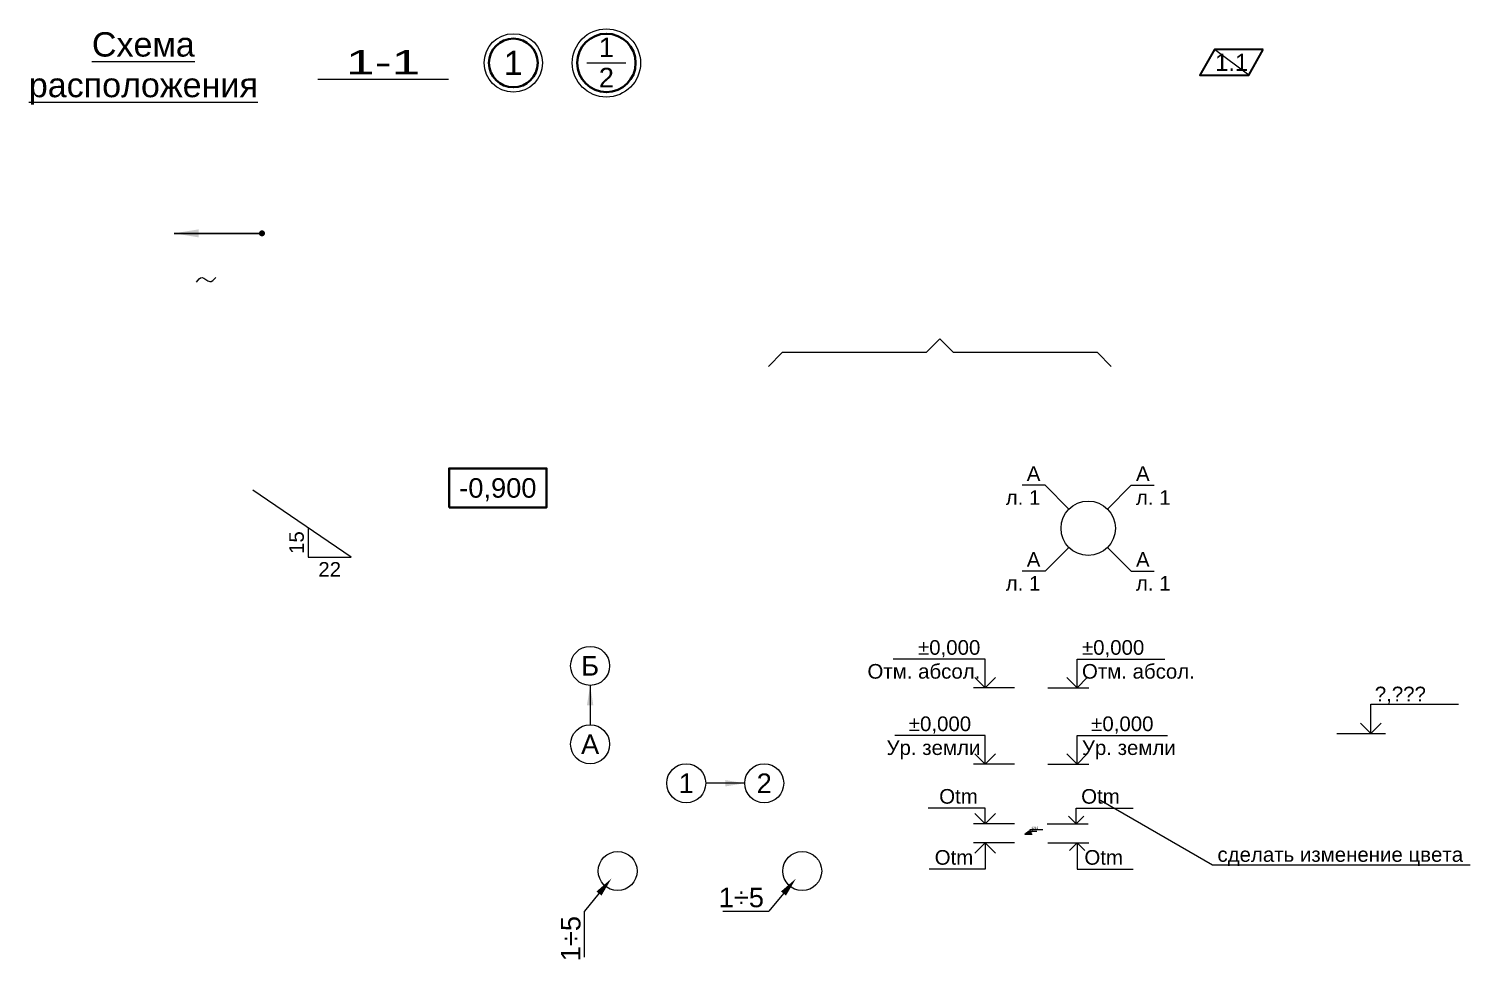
# Model space of a CAD drawing. Header units: millimetres. Extents: x -215307 to 5000, y -206820 to 5000.
# Drawn here: x -215116 to -185550, y -206820 to -187737 of the extents above; entities that cross this region are included whole.
import ezdxf
from ezdxf import colors
from ezdxf.entities.mleader import LeaderData, LeaderLine
from ezdxf.enums import TextEntityAlignment as Align
from ezdxf.math import Vec2, Vec3

# ---------------------------------------------------------------- set-up
doc = ezdxf.new("R2010")
doc.units = ezdxf.units.MM
doc.header["$MEASUREMENT"] = 0
doc.linetypes.add('ОСЕВАЯ', pattern=[20, 15, -2, 1, -2])
doc.layers.add('01_!!! @ 100', color=1, linetype='Continuous', lineweight=60, plot=False)
for name, color, linetype, lineweight in [('01_Dimension', 90, 'Continuous', 15), ('01_Dimension @ 100', 90, 'Continuous', 15), ('01_Изменения', 1, 'Continuous', 30), ('01_Изменения @ 100', 1, 'Continuous', 30), ('01_Оси', 4, 'ОСЕВАЯ', 13), ('01_Текст', 150, 'Continuous', 15), ('01_Текст @ 100', 150, 'Continuous', 15), ('03_Швы', 7, 'Continuous', 9), ('03_Швы @ 1', 7, 'Continuous', 9), ('03_Швы @ 10', 7, 'Continuous', 9), ('03_Швы @ 15', 7, 'Continuous', 9), ('03_Швы @ 2', 7, 'Continuous', 9), ('03_Швы @ 5', 7, 'Continuous', 9)]:
    doc.layers.add(name, color=color, linetype=linetype, lineweight=lineweight)
doc.layers.add('01_Непечатаемый', color=7, linetype='Continuous', plot=False)
doc.layers.add('01_Чертежная', color=7, linetype='Continuous')
doc.styles.add('Arial', font='arial.ttf')
doc.dimstyles.new('А-3.0-5', dxfattribs={"dimscale": 0, "dimtxt": 3, "dimasz": 2.5, "dimexe": 1.5, "dimexo": 0, "dimgap": 1, "dimtad": 1, "dimdec": 0, "dimrnd": 5, "dimtxsty": 'Arial', "dimblk": 'OBLIQUE', "dimcen": 0, "dimclrd": 2, "dimclre": 256, "dimadec": 0, "dimazin": 0, "dimtfac": 1, "dimtdec": 0, "dimtmove": 0, "dimatfit": 3, "dimfxl": 1, "dimtfill": 1, "dimlwd": 15, "dimlwe": 15, "dimarcsym": 0})
doc.dimstyles.new('М-3.0-5', dxfattribs={"dimtxt": 300, "dimasz": 250, "dimexe": 150, "dimexo": 0, "dimgap": 100, "dimtad": 1, "dimdec": 0, "dimrnd": 5, "dimtxsty": 'Arial', "dimblk": 'OBLIQUE', "dimcen": 0, "dimadec": 1, "dimazin": 0, "dimtfac": 1, "dimtdec": 0, "dimtmove": 1, "dimatfit": 3, "dimfxl": 1, "dimarcsym": 0})

# ---------------------------------------------------------------- blocks, each defined once
blk = doc.blocks.new('_Oblique')
at = {"color": 0, "linetype": 'ByBlock', "lineweight": -2}
blk.add_line((-0.5, -0.5), (0.5, 0.5), dxfattribs=at)
blk = doc.blocks.new('*U52')
at = {"layer": '01_Изменения', "lineweight": 35}
blk.add_lwpolyline([(650, 260), (-350, 260), (-650, -260), (350, -260)], close=True, dxfattribs=at)
at = {"layer": '01_Непечатаемый'}
blk.add_line((350, -260), (-350, 260), dxfattribs=at)
at = {"layer": '01_Изменения', "lineweight": 35, "style": 'Arial'}
blk.add_attdef('№', text='', height=350, dxfattribs=at).set_placement((0, 0), align=Align.MIDDLE_CENTER)
blk = doc.blocks.new('*U180')
at = {"layer": '01_Изменения'}
ref = blk.add_blockref('*U52', (-190443, -188424), dxfattribs=at)
ref.add_attrib('№', '1.1', dxfattribs={"layer": '01_Изменения @ 100', "lineweight": 35, "height": 350, "style": 'Arial'}).set_placement((-190443, -188424), align=Align.MIDDLE_CENTER)
blk = doc.blocks.new('*U22')
at = {"layer": '01_Dimension', "ltscale": 200}
for p, q in [((0, 0), (-841, 0)), ((-808, -210), (-598, 0)), ((-598, 0), (-388, -210))]:
    blk.add_line(p, q, dxfattribs=at)
blk.add_lwpolyline([(-598, 0), (-598, -540), (-1749, -540)], dxfattribs=at)
at = {"layer": '01_Dimension', "ltscale": 200, "style": 'Arial'}
blk.add_attdef('OTM', text='', height=300, dxfattribs=at).set_placement((-843, -540), align=Align.BOTTOM_RIGHT)
blk = doc.blocks.new('*U23')
at = {"layer": '01_Dimension', "ltscale": 200}
for p, q in [((0, 0), (-841, 0)), ((-808, 210), (-598, 0)), ((-598, 0), (-388, 210))]:
    blk.add_line(p, q, dxfattribs=at)
blk.add_lwpolyline([(-598, 0), (-598, 588), (-2453, 588)], dxfattribs=at)
at = {"layer": '01_Dimension', "ltscale": 200, "style": 'Arial'}
blk.add_attdef('OTM', text='', height=300, dxfattribs=at).set_placement((-1526, 588), align=Align.BOTTOM_CENTER)
blk.add_attdef('TEXT', text='', height=300, dxfattribs=at).set_placement((-698, 488), align=Align.TOP_RIGHT)
blk = doc.blocks.new('*U21')
at = {"layer": '01_Dimension', "ltscale": 200}
for p, q in [((0, 0), (-841, 0)), ((-808, 210), (-598, 0)), ((-598, 0), (-388, 210))]:
    blk.add_line(p, q, dxfattribs=at)
blk.add_lwpolyline([(-598, 0), (-598, 324), (-1765, 324)], dxfattribs=at)
at = {"layer": '01_Dimension', "ltscale": 200, "style": 'Arial'}
blk.add_attdef('OTM', text='', height=300, dxfattribs=at).set_placement((-750, 324), align=Align.BOTTOM_RIGHT)
blk = doc.blocks.new('*U49')
at = {"layer": '01_Dimension', "lineweight": 15, "ltscale": 200}
for p, q in [((0, 0), (841, 0)), ((598, 0), (441, -157)), ((756, -157), (598, 0))]:
    blk.add_line(p, q, dxfattribs=at)
blk.add_lwpolyline([(598, 0), (598, -540), (1749, -540)], dxfattribs=at)
at = {"layer": '01_Dimension', "ltscale": 200, "style": 'Arial'}
blk.add_attdef('OTM', text='', height=300, dxfattribs=at).set_placement((748, -540), align=Align.BOTTOM_LEFT)
blk = doc.blocks.new('*U48')
at = {"layer": '01_Dimension', "lineweight": 15, "ltscale": 200}
for p, q in [((0, 0), (841, 0)), ((598, 0), (388, 210)), ((808, 210), (598, 0))]:
    blk.add_line(p, q, dxfattribs=at)
blk.add_lwpolyline([(598, 0), (598, 588), (2453, 588)], dxfattribs=at)
at = {"layer": '01_Dimension', "ltscale": 200, "style": 'Arial'}
blk.add_attdef('OTM', text='', height=300, dxfattribs=at).set_placement((1526, 588), align=Align.BOTTOM_CENTER)
blk.add_attdef('TEXT', text='', height=300, dxfattribs=at).set_placement((698, 488), align=Align.TOP_LEFT)
blk = doc.blocks.new('*U47')
at = {"layer": '01_Dimension', "lineweight": 15, "ltscale": 200}
for p, q in [((0, 0), (841, 0)), ((598, 0), (388, 210)), ((808, 210), (598, 0))]:
    blk.add_line(p, q, dxfattribs=at)
blk.add_lwpolyline([(598, 0), (598, 588), (2397, 588)], dxfattribs=at)
at = {"layer": '01_Dimension', "ltscale": 200, "style": 'Arial'}
blk.add_attdef('OTM', text='', height=300, dxfattribs=at).set_placement((698, 588), align=Align.BOTTOM_LEFT)
blk.add_attdef('TEXT', text='', height=300, dxfattribs=at).set_placement((698, 488), align=Align.TOP_LEFT)
blk = doc.blocks.new('*U24')
at = {"layer": '01_Dimension', "ltscale": 200}
for p, q in [((0, 0), (-841, 0)), ((-808, 210), (-598, 0)), ((-598, 0), (-388, 210))]:
    blk.add_line(p, q, dxfattribs=at)
blk.add_lwpolyline([(-598, 0), (-598, 588), (-2483, 588)], dxfattribs=at)
at = {"layer": '01_Dimension', "ltscale": 200, "style": 'Arial'}
blk.add_attdef('OTM', text='', height=300, dxfattribs=at).set_placement((-698, 588), align=Align.BOTTOM_RIGHT)
blk.add_attdef('TEXT', text='', height=300, dxfattribs=at).set_placement((-698, 488), align=Align.TOP_RIGHT)
blk = doc.blocks.new('*U50')
at = {"layer": '01_Dimension', "lineweight": 15, "ltscale": 200}
for p, q in [((0, 0), (841, 0)), ((598, 0), (441, 157)), ((756, 157), (598, 0))]:
    blk.add_line(p, q, dxfattribs=at)
blk.add_lwpolyline([(598, 0), (598, 324), (1765, 324)], dxfattribs=at)
at = {"layer": '01_Dimension', "lineweight": 35, "ltscale": 200, "style": 'Arial'}
blk.add_attdef('OTM', text='', height=300, dxfattribs=at).set_placement((698, 324), align=Align.BOTTOM_LEFT)
blk = doc.blocks.new('*U64')
at = {"layer": '01_Dimension'}
for p, q in [((0, 0), (10, 0)), ((7, 0), (4.9, 2.1)), ((9.1, 2.1), (7, 0))]:
    blk.add_line(p, q, dxfattribs=at)
blk.add_lwpolyline([(7, 0), (7, 6), (24.6, 6)], dxfattribs=at)
at = {"layer": '01_Dimension', "color": 0, "style": 'Arial'}
blk.add_attdef('ОТМ.В.П', text='', height=3, dxfattribs=at).set_placement((9, 6), align=Align.BOTTOM_LEFT)
blk = doc.blocks.new('*U166')
at = {"layer": '03_Швы @ 1'}
ref = blk.add_blockref('*U64', (-194684, -204253), dxfattribs=at)
ref.add_attrib('ОТМ.1', '1212', dxfattribs={"layer": '01_Dimension', "color": 0, "height": 3, "style": 'Arial'}).set_placement((-194675, -204247), align=Align.BOTTOM_LEFT)
at = {"layer": '03_Швы @ 10'}
ref = blk.add_blockref('*U64', (-194684, -204253), dxfattribs=dict(at, xscale=10, yscale=10, zscale=10))
ref.add_attrib('ОТМ.1', '1212', dxfattribs={"layer": '01_Dimension', "color": 0, "height": 30, "style": 'Arial'}).set_placement((-194594, -204193), align=Align.BOTTOM_LEFT)
at = {"layer": '03_Швы @ 15'}
ref = blk.add_blockref('*U64', (-194684, -204253), dxfattribs=dict(at, xscale=15, yscale=15, zscale=15))
ref.add_attrib('ОТМ.1', '1212', dxfattribs={"layer": '01_Dimension', "color": 0, "height": 45, "style": 'Arial'}).set_placement((-194549, -204163), align=Align.BOTTOM_LEFT)
at = {"layer": '03_Швы @ 2'}
ref = blk.add_blockref('*U64', (-194684, -204253), dxfattribs=dict(at, xscale=2, yscale=2, zscale=2))
ref.add_attrib('ОТМ.1', '1212', dxfattribs={"layer": '01_Dimension', "color": 0, "height": 6, "style": 'Arial'}).set_placement((-194666, -204241), align=Align.BOTTOM_LEFT)
at = {"layer": '03_Швы @ 5'}
ref = blk.add_blockref('*U64', (-194684, -204253), dxfattribs=dict(at, xscale=5, yscale=5, zscale=5))
ref.add_attrib('ОТМ.1', '1212', dxfattribs={"layer": '01_Dimension', "color": 0, "height": 15, "style": 'Arial'}).set_placement((-194639, -204223), align=Align.BOTTOM_LEFT)
blk = doc.blocks.new('Отметка дин.')
at = {"layer": '01_Dimension', "lineweight": 15, "ltscale": 200}
for p, q in [((0, 0), (10, 0)), ((7, 0), (4.88, 2.12)), ((9.12, 2.12), (7, 0))]:
    blk.add_line(p, q, dxfattribs=at)
blk.add_lwpolyline([(7, 0), (7, 6), (24.99, 6)], dxfattribs=at)
at = {"layer": '01_Dimension', "style": 'Arial'}
blk.add_attdef('ОТМ1_001', (7.82, 6.59), '', height=3, dxfattribs=at)
blk = doc.blocks.new('_None')

msp = doc.modelspace()

# ---------------------------------------------------------------- linework, layer by layer
at = {"layer": '01_Оси', "linetype": 'Continuous', "lineweight": 15}
for points in [[(-203420.5, -205473.2), (-203720.9, -205834.3)], [(-199635.8, -205473.2), (-199936.2, -205834.3)], [(-203720.9, -206779.3), (-203720.9, -205834.3)], [(-200881.2, -205834.3), (-199936.2, -205834.3)]]:
    msp.add_lwpolyline(points, dxfattribs=at)
at = {"layer": '01_Оси', "linetype": 'Continuous', "ltscale": 200}
for centre in [(-203602.3, -200802.9), (-203602.2, -202411.3), (-201631, -203211.2), (-200031, -203211.2), (-203036.8, -205011.9), (-199252, -205011.9)]:
    msp.add_circle(centre, 400, dxfattribs=at)
at = {"layer": '01_Оси'}
for points in [[(-203471.8, -205430.5), (-203164.7, -205165.7), (-203369.3, -205515.8)], [(-199687, -205430.5), (-199379.9, -205165.7), (-199584.5, -205515.8)]]:
    msp.add_solid(points, dxfattribs=at)
at = {"layer": '01_Текст'}
msp.add_line((-203668.6, -188436.6), (-202868.6, -188436.6), dxfattribs=at)
at = {"layer": '01_Текст', "linetype": 'Continuous'}
msp.add_lwpolyline([(-192912.9, -194660.3), (-193195.7, -194377.5), (-196145.3, -194377.5), (-196428.1, -194094.6), (-196710.9, -194377.5), (-199660.5, -194377.5), (-199943.3, -194660.3)], dxfattribs=at)
at = {"layer": '01_Текст', "lineweight": 40}
msp.add_lwpolyline([(-206495, -197554), (-204495, -197554), (-204495, -196754), (-206495, -196754)], close=True, dxfattribs=at)
at = {"layer": '01_Текст'}
for points in [[(-209384.9, -197974.9), (-209384.9, -198574.9), (-208504.9, -198574.9), (-210523.6, -197198.5)], [(-193779.9, -197586.1), (-194266.3, -197099.7), (-194737.5, -197099.7)], [(-192991.4, -197586.1), (-192505, -197099.7), (-192033.8, -197099.7)], [(-193779.9, -198374.6), (-194266.3, -198861), (-194737.5, -198861)], [(-192991.4, -198374.6), (-192505, -198861), (-192033.8, -198861)]]:
    msp.add_lwpolyline(points, dxfattribs=at)
at = {"layer": '01_Текст', "lineweight": 20}
for centre, radius in [((-203268.6, -188436.6), 700), ((-205177.4, -188436.6), 600)]:
    msp.add_circle(centre, radius, dxfattribs=at)
at = {"layer": '01_Текст', "lineweight": 40}
for centre, radius in [((-205177.4, -188436.6), 500), ((-203268.6, -188436.6), 600)]:
    msp.add_circle(centre, radius, dxfattribs=at)
at = {"layer": '01_Текст'}
msp.add_circle((-193385.6, -197980.3), 557.5, dxfattribs=at)
at = {"layer": '01_Чертежная'}
msp.add_spline([(-211674.5, -192932.3), (-211562.6, -192837.2), (-211405.9, -192921.1), (-211282.8, -192837.2)], degree=3, dxfattribs=at)

# ---------------------------------------------------------------- block references
at = {"layer": '01_Dimension'}
for name, p, values in [('*U24', (-194900, -201253.8), {'TEXT': 'Отм. абсол.', 'OTM': '%%p0,000'}), ('*U47', (-194211.5, -201253.8), {'TEXT': 'Отм. абсол.', 'OTM': '%%p0,000'}), ('*U23', (-194900, -202819.4), {'TEXT': 'Ур. земли', 'OTM': '%%p0,000'}), ('*U48', (-194211.5, -202819.4), {'TEXT': 'Ур. земли', 'OTM': '%%p0,000'}), ('*U21', (-194900, -204044.1), {'OTM': 'Otm'}), ('*U22', (-194900, -204432.1), {'OTM': 'Otm'}), ('*U49', (-194211.5, -204432.1), {'OTM': 'Otm'})]:
    msp.add_blockref(name, p, dxfattribs=at).add_auto_attribs(values)
ref = msp.add_blockref('*U50', (-194227.7, -204044.1), dxfattribs=at)
ref.add_attrib('OTM', 'Otm', dxfattribs={"ltscale": 200, "height": 300, "style": 'Arial'}).set_placement((-193529.7, -203720.4), align=Align.BOTTOM_LEFT)
at = {"layer": '01_Dimension @ 100', "xscale": 100, "yscale": 100, "zscale": 100}
msp.add_blockref('Отметка дин.', (-188288.5, -202189.2), dxfattribs=at).add_auto_attribs({'ОТМ1_001': '?,???'})
at = {"layer": '01_Чертежная', "color": 2}
msp.add_blockref('*U180', (0, 0), dxfattribs=at)
at = {"layer": '03_Швы', "color": 2}
msp.add_blockref('*U166', (0, 0), dxfattribs=at)

# ---------------------------------------------------------------- texts
at = {"layer": '01_Оси', "linetype": 'Continuous', "style": 'Arial'}
for s, p in [('Б', (-203602.3, -200802.9)), ('А', (-203602.2, -202411.3)), ('1', (-201631, -203211.2)), ('2', (-200031, -203211.2))]:
    msp.add_text(s, height=400, dxfattribs=at).set_placement(p, align=Align.MIDDLE_CENTER)
at = {"layer": '01_Оси', "insert": (-200036.2, -205354.3), "char_height": 400, "attachment_point": 3, "style": 'Arial'}
msp.add_mtext('1÷5', dxfattribs=at)
at = {"layer": '01_Оси', "insert": (-204200.9, -205934.3), "char_height": 400, "attachment_point": 3, "rotation": 90, "style": 'Arial'}
msp.add_mtext('{\\C256;1÷5}', dxfattribs=at)
at = {"layer": '01_Текст', "style": 'Arial'}
msp.add_text('1', height=400, dxfattribs=at).set_placement((-203268.6, -188436.6), align=Align.BOTTOM_CENTER)
for s, height, p in [('1', 500, (-205177.4, -188436.6)), ('-0,900', 400, (-205495, -197154))]:
    msp.add_text(s, height=height, dxfattribs=at).set_placement(p, align=Align.MIDDLE_CENTER)
for s, height, p in [('2', 400, (-203268.6, -188536.6)), ('22', 300, (-208944.9, -198674.9))]:
    msp.add_text(s, height=height, dxfattribs=at).set_placement(p, align=Align.TOP_CENTER)
for p in [(-194366.3, -197099.7), (-194366.3, -198861)]:
    msp.add_text('А', height=300, dxfattribs=at).set_placement(p, align=Align.BOTTOM_RIGHT)
for p in [(-192405, -197099.7), (-192405, -198861)]:
    msp.add_text('А', height=300, dxfattribs=at).set_placement(p, align=Align.BOTTOM_LEFT)
for p in [(-194366.3, -197199.7), (-194366.3, -198961)]:
    msp.add_text('л. 1', height=300, dxfattribs=at).set_placement(p, align=Align.TOP_RIGHT)
for p in [(-192405, -197199.7), (-192405, -198961)]:
    msp.add_text('л. 1', height=300, dxfattribs=at).set_placement(p, align=Align.TOP_LEFT)
msp.add_text('15', height=300, rotation=90, dxfattribs=at).set_placement((-209384.9, -198274.9), align=Align.BOTTOM_CENTER)
at = {"layer": '01_Текст @ 100', "linetype": 'Continuous', "style": 'Arial', "width": 1.5}
msp.add_text('%%U  1-1  ', height=500, dxfattribs=at).set_placement((-207848.4, -188422.1), align=Align.MIDDLE_CENTER)
at = {"layer": '01_Текст @ 100', "insert": (-212767.1, -188547.7), "char_height": 500, "width": 5865.524, "attachment_point": 5, "style": 'Arial'}
msp.add_mtext('{\\LСхема расположения }', dxfattribs=at)

# ---------------------------------------------------------------- leaders
at = {"layer": '01_!!! @ 100'}
ml = msp.add_multileader_mtext('Standard', dxfattribs=at)
ml.set_content('сделать изменение цвета', color=256, style='Arial')
ml.set_leader_properties(color=256, linetype='Continuous', lineweight=15)
ml.set_arrow_properties(name='NONE')
ml.build(insert=Vec2(0, 0))
ml.multileader.update_dxf_attribs({"has_dogleg": 0, "text_left_attachment_type": 6, "text_right_attachment_type": 6, "dogleg_length": 1, "arrow_head_size": 200, "scale": 100})
ctx = ml.context
ctx.base_point, ctx.scale, ctx.char_height, ctx.arrow_head_size, ctx.landing_gap_size, ctx.plane_origin = Vec3(-190833.7, -204884.2), 100, 300, 200, 100, Vec3(-193133.8, -203556.2)
ctx.left_attachment, ctx.right_attachment = 6, 6
notes = []
notes.append((ctx, [(0, (1, 1, 0), (-190933.7, -204884.2), (1, 0), 100, [(0, [(-193133.8, -203556.2)], 0, [])])]))
ctx.mtext.insert, ctx.mtext.flow_direction = Vec3(-190733.7, -204522.6), 5
at = {"layer": '01_Оси', "linetype": 'Continuous'}
for points in [[(-203602.2, -201211.3), (-203602.2, -202011.3)], [(-200431, -203211.2), (-201231, -203211.2)]]:
    msp.add_leader(points, dimstyle='М-3.0-5', override={"dimscale": 1, "dimtxt": 3, "dimasz": 400}, dxfattribs=at)
at = {"layer": '01_Текст @ 100'}
for points, override in [([(-212133.6, -191931.6), (-210333.6, -191931.6)], {"dimscale": 100, "dimtxt": 0.3, "dimasz": 5, "dimtad": 0, "dimclrd": 256}), ([(-210333.6, -191931.6), (-212133.6, -191931.6)], {"dimscale": 100, "dimtxt": 0.3, "dimasz": 5, "dimtad": 0, "dimclrd": 256, "dimldrblk": 'DotSmall'})]:
    msp.add_leader(points, dimstyle='А-3.0-5', override=override, dxfattribs=at)
for ctx, leaders in notes:
    for number, flags, end, landing, length, lines in leaders:
        leader = LeaderData()
        leader.index, (leader.has_last_leader_line, leader.has_dogleg_vector, leader.attachment_direction) = number, flags
        leader.last_leader_point, leader.dogleg_vector, leader.dogleg_length = Vec3(end), Vec3(landing), length
        for number, points, colour, breaks in lines:
            line = LeaderLine()
            line.index, line.vertices, line.color, line.breaks = number, Vec3.list(points), colors.encode_raw_color(colour), breaks
            leader.lines.append(line)
        ctx.leaders.append(leader)

doc.saveas('drawing.dxf')
